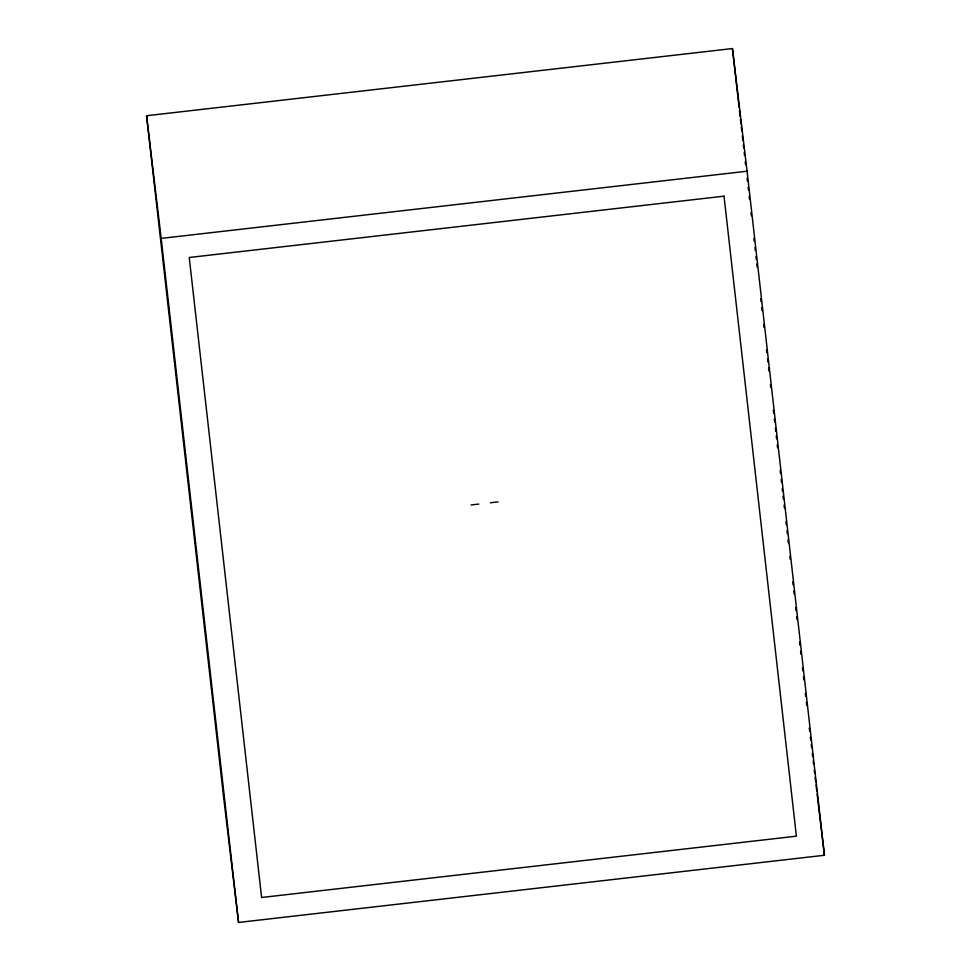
<?xml version="1.0" encoding="UTF-8"?>
<svg xmlns="http://www.w3.org/2000/svg" width="971" height="971" viewBox="0 0 971 971"><rect width="100%" height="100%" fill="white"/><g stroke="black" fill="none" stroke-linecap="round" stroke-linejoin="round"><path stroke-width="1.46" d="M146.572 115.731L732.45 48.55L747.075 171.212L824.428 855.269L238.55 922.45L223.925 799.788L146.572 115.731L161.198 238.393L238.55 922.45M161.198 238.393L747.075 171.212M471.105 504.956L478.812 504.083M490.367 502.76L498.062 501.886M810.336 737.086L810.7 740.084M811.234 744.575L811.586 747.561M812.302 753.545L812.654 756.543M813.188 761.021L813.552 764.019M814.268 770.003L814.62 772.989M815.155 777.48L815.689 781.971M816.053 784.956L816.757 790.94M817.121 793.938L824.428 855.269M732.45 48.55L739.089 107.308M739.441 110.33L740.12 116.35M740.46 119.36L740.97 123.887M741.31 126.898L741.82 131.425M742.33 135.94L742.839 140.455M743.349 144.982L743.689 147.993M744.211 152.52L744.551 155.53M745.23 161.55L745.57 164.572M747.1 178.13L747.439 181.14M748.119 187.172L748.471 190.182M749.151 196.215L749.491 199.225M751.02 212.783L751.36 215.793M753.921 238.393L754.261 241.415M754.94 247.435L755.28 250.445M755.96 256.478L756.3 259.488M756.81 264.015L757.149 267.025M760.73 298.667L761.07 301.678M761.762 307.71L762.101 310.72M763.631 324.278L763.971 327.3M766.532 349.9L766.872 352.91M767.551 358.93L767.891 361.952M768.571 367.973L768.911 370.995M770.44 384.552L770.792 387.563M773.341 410.163L773.681 413.173M774.36 419.205L774.7 422.215M775.392 428.247L775.732 431.258M776.242 435.773L776.582 438.795M777.261 444.815L777.601 447.837M780.162 470.437L780.502 473.447M781.182 479.468L781.521 482.49M782.201 488.51L782.541 491.532M783.051 496.047L783.391 499.058M784.07 505.09L784.422 508.1M785.952 521.658L786.292 524.68M786.971 530.7L787.311 533.71M787.991 539.742L788.331 542.753M789.872 556.31L790.212 559.332M792.761 581.932L793.113 584.943M793.793 590.975L794.132 593.985M795.662 607.543L796.002 610.553M796.681 616.585L797.021 619.595M799.582 642.195L799.922 645.217M800.602 651.238L800.941 654.248M802.483 667.817L802.823 670.827M803.503 676.86L803.842 679.87M805.372 693.428L805.712 696.438M806.391 702.47L806.743 705.48M809.292 728.08L809.632 731.09M724.014 196.166L189.236 257.485L261.612 897.495L796.39 836.177L724.014 196.166"/></g></svg>
